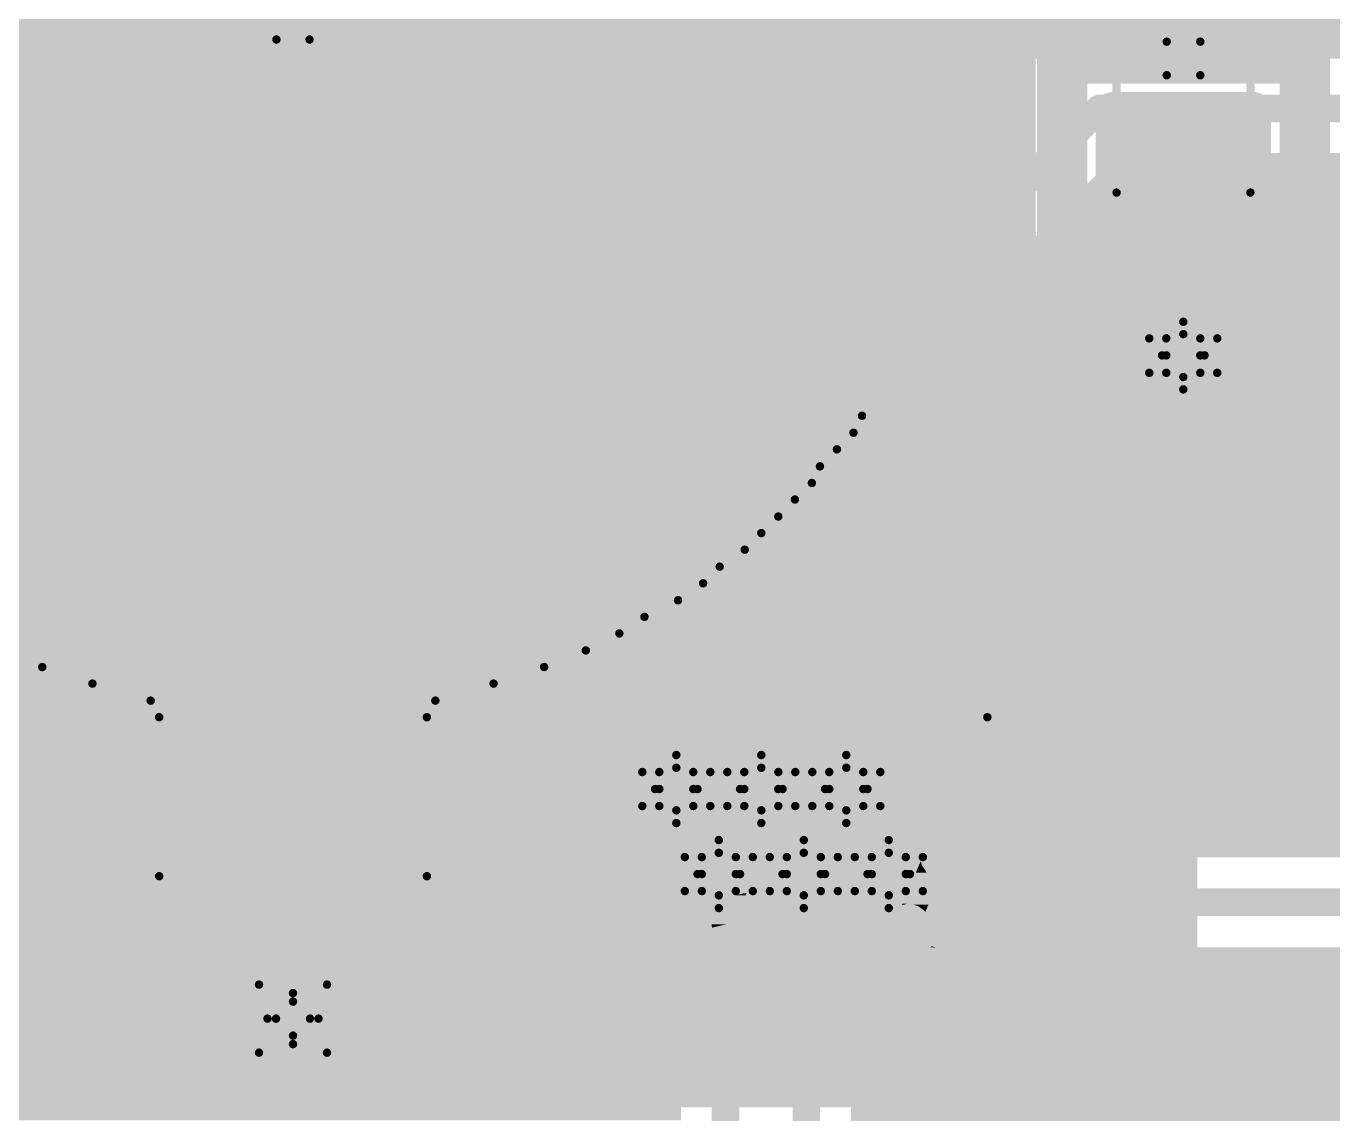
# Model space of a CAD drawing. Header units: millimetres. Extents: x -0.19 to 3.91, y -0.06 to 2.26.
# Drawn here: x 0.9254 to 1.2329, y 0.8985 to 1.1543 of the extents above; entities that cross this region are included whole.
import ezdxf

# ---------------------------------------------------------------- set-up
doc = ezdxf.new("R2010")
doc.units = ezdxf.units.MM
doc.layers.get('0').update_dxf_attribs({"linetype": 'CONTINUOUS', "lineweight": 0})
for name, color, linetype, lineweight in [('PCB_KUR_GBL', 10, 'CONTINUOUS', 0), ('PCB_KUR_GD1', 40, 'CONTINUOUS', 0), ('PCB_KUR_GG1', 56, 'CONTINUOUS', 0), ('PCB_KUR_GM2', 216, 'CONTINUOUS', 0), ('PCB_KUR_GPT', 8, 'CONTINUOUS', 0), ('PCB_KUR_GTL', 30, 'CONTINUOUS', 0), ('PCB_KUR_GTO', 163, 'CONTINUOUS', 0), ('PCB_KUR_GTP', 254, 'CONTINUOUS', 0), ('PCB_KUR_GTS', 254, 'CONTINUOUS', 0), ('PCB_KUR_TXT', 254, 'CONTINUOUS', 0)]:
    doc.layers.add(name, color=color, linetype=linetype, lineweight=lineweight)

# ---------------------------------------------------------------- blocks, each defined once
blk = doc.blocks.new('ROUND_6')
h = blk.add_hatch(color=256)
edge = h.paths.add_edge_path(flags=0)
edge.add_arc((0, 0), 0.012, 0, 360)
blk = doc.blocks.new('ROUND_16')
h = blk.add_hatch(color=256)
edge = h.paths.add_edge_path(flags=0)
edge.add_arc((0, 0), 0.008, 0, 360)
blk = doc.blocks.new('ROUND_7')
h = blk.add_hatch(color=256)
edge = h.paths.add_edge_path(flags=0)
edge.add_arc((0, 0), 0.00325, 0, 360)
blk = doc.blocks.new('ROUND_25')
h = blk.add_hatch(color=256)
edge = h.paths.add_edge_path(flags=0)
edge.add_arc((0, 0), 0.001, 0, 360)
blk = doc.blocks.new('CUSTOM_31')
for points in [[(-0.03145, 0.0756), (-0.03102, 0.07712), (0.03145, 0.0756), (0.03106, 0.07712)], [(-0.03102, 0.07712), (-0.03099, 0.07723), (0.03106, 0.07712), (0.03096, 0.07723)], [(-0.03099, 0.07723), (-0.02993, 0.07827), (0.03096, 0.07723), (0.02997, 0.07827)], [(-0.02993, 0.07827), (-0.02987, 0.07833), (0.02997, 0.07827), (0.02976, 0.07833)], [(-0.02987, 0.07833), (-0.02835, 0.07875), (0.02976, 0.07833), (0.02835, 0.07875)], [(-0.0315, -0.0756), (-0.0315, 0.0756), (0.0315, -0.0756), (0.0315, 0.0756)], [(-0.03106, -0.07712), (-0.03145, -0.0756), (0.03102, -0.07712), (0.03145, -0.0756)], [(-0.03096, -0.07723), (-0.03106, -0.07712), (0.03099, -0.07723), (0.03102, -0.07712)], [(-0.02997, -0.07827), (-0.03096, -0.07723), (0.02993, -0.07827), (0.03099, -0.07723)], [(-0.02976, -0.07833), (-0.02997, -0.07827), (0.02987, -0.07833), (0.02993, -0.07827)], [(-0.02835, -0.07875), (-0.02976, -0.07833), (0.02835, -0.07875), (0.02987, -0.07833)]]:
    blk.add_solid(points)
blk = doc.blocks.new('CUSTOM_10')
for points in [[(-0.01797, 0.01823), (-0.01697, 0.0186), (0.01782, 0.01823), (0.01721, 0.0186)], [(-0.01697, 0.0186), (-0.01685, 0.01865), (0.01721, 0.0186), (0.01685, 0.01865)], [(-0.01685, 0.01865), (-0.01685, 0.0187), (0.01685, 0.01865), (0.01685, 0.0187)], [(-0.0187, -0.01685), (-0.0187, 0.01685), (0.0187, -0.01685), (0.0187, 0.01685)], [(-0.01865, 0.01685), (-0.0186, 0.01721), (0.01865, 0.01685), (0.01852, 0.01721)], [(-0.0186, 0.01721), (-0.01813, 0.01797), (0.01852, 0.01721), (0.01823, 0.01797)], [(-0.01813, 0.01797), (-0.01797, 0.01823), (0.01823, 0.01797), (0.01782, 0.01823)], [(-0.01852, -0.01721), (-0.01865, -0.01685), (0.0186, -0.01721), (0.01865, -0.01685)], [(-0.01823, -0.01797), (-0.01852, -0.01721), (0.01813, -0.01797), (0.0186, -0.01721)], [(-0.01782, -0.01823), (-0.01823, -0.01797), (0.01797, -0.01823), (0.01813, -0.01797)], [(-0.01721, -0.0186), (-0.01782, -0.01823), (0.01697, -0.0186), (0.01797, -0.01823)], [(-0.01685, -0.01865), (-0.01721, -0.0186), (0.01685, -0.01865), (0.01697, -0.0186)], [(-0.01685, -0.0187), (-0.01685, -0.01865), (0.01685, -0.0187), (0.01685, -0.01865)]]:
    blk.add_solid(points)
blk = doc.blocks.new('ROUND_8')
h = blk.add_hatch(color=256)
edge = h.paths.add_edge_path(flags=0)
edge.add_arc((0, 0), 0.005, 0, 360)
blk = doc.blocks.new('ROUND_65')
h = blk.add_hatch(color=256)
edge = h.paths.add_edge_path(flags=0)
edge.add_arc((0, 0), 0.01, 0, 360)
blk = doc.blocks.new('ROUND_27')
h = blk.add_hatch(color=256)
edge = h.paths.add_edge_path(flags=0)
edge.add_arc((0, 0), 0.0075, 0, 360)
blk = doc.blocks.new('ROUND_3')
h = blk.add_hatch(color=256)
edge = h.paths.add_edge_path(flags=0)
edge.add_arc((0, 0), 0.0059, 0, 360)
blk = doc.blocks.new('CUSTOM_67')
for points in [[(-0.03183, 0.07924), (-0.03032, 0.08028), (0.03188, 0.07924), (0.03027, 0.08028)], [(-0.03032, 0.08028), (-0.03008, 0.08034), (0.03027, 0.08028), (0.03019, 0.08034)], [(-0.03008, 0.08034), (-0.02835, 0.0807), (0.03019, 0.08034), (0.02835, 0.0807)], [(-0.0334, 0.0756), (-0.03305, 0.07745), (0.0334, 0.0756), (0.03303, 0.07745)], [(-0.03305, 0.07745), (-0.03298, 0.07757), (0.03303, 0.07745), (0.033, 0.07757)], [(-0.03298, 0.07757), (-0.03197, 0.07914), (0.033, 0.07757), (0.03194, 0.07914)], [(-0.03197, 0.07914), (-0.03183, 0.07924), (0.03194, 0.07914), (0.03188, 0.07924)], [(-0.03345, -0.0756), (-0.03345, 0.0756), (0.03345, -0.0756), (0.03345, 0.0756)], [(-0.03303, -0.07745), (-0.0334, -0.0756), (0.03305, -0.07745), (0.0334, -0.0756)], [(-0.033, -0.07757), (-0.03303, -0.07745), (0.03297, -0.07757), (0.03305, -0.07745)], [(-0.03194, -0.07914), (-0.033, -0.07757), (0.03197, -0.07914), (0.03297, -0.07757)], [(-0.03188, -0.07924), (-0.03194, -0.07914), (0.03183, -0.07924), (0.03197, -0.07914)], [(-0.03027, -0.08028), (-0.03188, -0.07924), (0.03032, -0.08028), (0.03183, -0.07924)], [(-0.03019, -0.08034), (-0.03027, -0.08028), (0.03008, -0.08034), (0.03032, -0.08028)], [(-0.02835, -0.0807), (-0.03019, -0.08034), (0.02835, -0.0807), (0.03008, -0.08034)]]:
    blk.add_solid(points)
blk = doc.blocks.new('CUSTOM_28')
for points in [[(-0.02058, 0.01751), (-0.02013, 0.01854), (0.02049, 0.01751), (0.02023, 0.01854)], [(-0.02013, 0.01854), (-0.01988, 0.0191), (0.02023, 0.01854), (0.01976, 0.0191)], [(-0.01988, 0.0191), (-0.01896, 0.01987), (0.01976, 0.0191), (0.0191, 0.01987)], [(-0.01896, 0.01987), (-0.01854, 0.02022), (0.0191, 0.01987), (0.01831, 0.02022)], [(-0.01854, 0.02022), (-0.01711, 0.02057), (0.01831, 0.02022), (0.01751, 0.02057)], [(-0.01711, 0.02057), (-0.01685, 0.02064), (0.01751, 0.02057), (0.01685, 0.02064)], [(-0.01685, 0.02064), (-0.01685, 0.02065), (0.01685, 0.02064), (0.01685, 0.02065)], [(-0.02065, 0.01685), (-0.02058, 0.01751), (0.02065, 0.01685), (0.02049, 0.01751)], [(-0.02065, 0.0168), (-0.02065, 0.01685), (0.02065, 0.0168), (0.02065, 0.01685)], [(-0.02065, -0.0168), (-0.02065, 0.0168), (0.02065, -0.0168), (0.02065, 0.0168)], [(-0.02065, -0.01685), (-0.02065, -0.0168), (0.02065, -0.01685), (0.02065, -0.0168)], [(-0.02049, -0.01751), (-0.02065, -0.01685), (0.02058, -0.01751), (0.02065, -0.01685)], [(-0.02023, -0.01854), (-0.02049, -0.01751), (0.02013, -0.01854), (0.02058, -0.01751)], [(-0.01976, -0.0191), (-0.02023, -0.01854), (0.01988, -0.0191), (0.02013, -0.01854)], [(-0.0191, -0.01987), (-0.01976, -0.0191), (0.01896, -0.01987), (0.01988, -0.0191)], [(-0.01831, -0.02022), (-0.0191, -0.01987), (0.01854, -0.02022), (0.01896, -0.01987)], [(-0.01751, -0.02057), (-0.01831, -0.02022), (0.01711, -0.02057), (0.01854, -0.02022)], [(-0.01685, -0.02064), (-0.01751, -0.02057), (0.01685, -0.02064), (0.01711, -0.02057)], [(-0.01685, -0.02065), (-0.01685, -0.02064), (0.01685, -0.02065), (0.01685, -0.02064)]]:
    blk.add_solid(points)
blk = doc.blocks.new('ROUND_78')
h = blk.add_hatch(color=256)
edge = h.paths.add_edge_path(flags=0)
edge.add_arc((0, 0), 0.006, 0, 360)

msp = doc.modelspace()

# ---------------------------------------------------------------- linework, layer by layer
at = {"layer": 'PCB_KUR_GBL', "lineweight": 211, "const_width": 0.0065}
for points in [[(1.079, 1.132), (1.136, 1.189)], [(1.099, 1.101), (1.157, 1.159)], [(1.119, 1.076), (1.178, 1.135)], [(1.178, 1.135), (1.485, 1.135)], [(1.079, 0.976), (1.079, 1.132)], [(1.099, 0.976), (1.099, 1.101)], [(1.119, 0.976), (1.119, 1.076)], [(1.089, 0.956), (1.09, 0.955)], [(1.09, 0.5505), (1.09, 0.955)], [(1.109, 0.6732), (1.109, 0.956)], [(1.129, 0.956), (1.1316, 0.956)], [(1.1316, 0.956), (1.1393, 0.9483)], [(1.1393, 0.9483), (1.3235, 0.9483)]]:
    msp.add_lwpolyline(points, dxfattribs=at)
at = {"layer": 'PCB_KUR_GBL'}
for points in [[(0.0984, 1.1395), (0.0984, 1.1965), (1.0715, 1.1395), (1.1285, 1.1965)], [(1.0895, 1.1277), (1.1283, 1.1665), (1.11077, 1.1277), (1.1495, 1.1665)], [(0.0984, 1.1361), (0.0984, 1.1395), (1.0693, 1.1361), (1.0715, 1.1395)], [(0.0984, 1.132), (0.0984, 1.1361), (1.0685, 1.132), (1.0693, 1.1361)], [(0.0984, 0.9921), (0.0984, 1.132), (1.0685, 0.9921), (1.0685, 1.132)], [(1.0895, 1.1135), (1.0895, 1.1277), (1.0966, 1.1135), (1.11077, 1.1277)], [(1.1641, 1.1062), (1.1824, 1.1245), (1.4989, 1.1062), (1.4806, 1.1245)], [(1.0945, 1.1114), (1.0895, 1.1135), (1.0945, 1.1114), (1.0966, 1.1135)], [(1.1582, 1.1003), (1.1626, 1.1047), (1.2517, 1.1003), (1.2583, 1.1047)], [(1.1626, 1.1047), (1.1641, 1.1062), (1.2583, 1.1047), (1.266, 1.1062)], [(1.1516, 1.0937), (1.1582, 1.1003), (1.2473, 1.0937), (1.2517, 1.1003)], [(1.1439, 1.086), (1.1516, 1.0937), (1.2458, 1.086), (1.2473, 1.0937)], [(1.1362, 1.0783), (1.1439, 1.086), (1.2473, 1.0783), (1.2458, 1.086)], [(1.1296, 1.0717), (1.1362, 1.0783), (1.2517, 1.0717), (1.2473, 1.0783)], [(1.1295, 1.0716), (1.1296, 1.0717), (1.25185, 1.0716), (1.2517, 1.0717)], [(1.1295, 1.0673), (1.1295, 1.0716), (1.2583, 1.0673), (1.25185, 1.0716)], [(1.1295, 1.0658), (1.1295, 1.0673), (1.266, 1.0658), (1.2583, 1.0673)], [(1.1295, 1.0576), (1.1295, 1.0658), (1.4505, 1.0576), (1.4423, 1.0658)], [(1.1295, 1.0028), (1.1295, 1.0576), (1.4505, 1.0028), (1.4505, 1.0576)], [(1.1295, 1.0003), (1.1295, 1.0028), (1.4467, 1.0003), (1.4505, 1.0028)], [(1.1295, 0.9937), (1.1295, 1.0003), (1.4423, 0.9937), (1.4467, 1.0003)], [(1.1295, 0.9913), (1.1295, 0.9937), (1.44183, 0.9913), (1.4423, 0.9937)], [(0.0984, 0.9892), (0.0984, 0.9921), (1.0641, 0.9892), (1.0685, 0.9921)], [(1.1327, 0.9892), (1.1295, 0.9913), (1.44142, 0.9892), (1.44183, 0.9913)], [(0.0984, 0.9827), (0.0984, 0.9892), (1.0597, 0.9827), (1.0641, 0.9892)], [(1.0757, 0.9868), (1.0757, 0.9873), (1.0822, 0.9868), (1.0757, 0.9873)], [(1.0957, 0.9868), (1.0957, 0.9873), (1.1022, 0.9868), (1.0957, 0.9873)], [(1.1157, 0.9868), (1.1157, 0.9873), (1.1222, 0.9868), (1.1157, 0.9873)], [(1.13487, 0.986), (1.1327, 0.9892), (1.4408, 0.986), (1.44142, 0.9892)], [(1.07513, 0.9838), (1.0753, 0.9843), (1.0826, 0.9838), (1.08246, 0.9843)], [(1.0753, 0.9843), (1.07536, 0.9845), (1.08246, 0.9843), (1.0824, 0.9845)], [(1.07536, 0.9845), (1.0755, 0.985), (1.0824, 0.9845), (1.08233, 0.985)], [(1.0755, 0.985), (1.07553, 0.9852), (1.08233, 0.985), (1.0823, 0.9852)], [(1.07553, 0.9852), (1.0756, 0.9857), (1.0823, 0.9852), (1.0823, 0.9857)], [(1.0756, 0.9857), (1.07564, 0.986), (1.0823, 0.9857), (1.0823, 0.986)], [(1.07564, 0.986), (1.0757, 0.9865), (1.0823, 0.986), (1.08224, 0.9865)], [(1.0757, 0.9865), (1.0757, 0.9868), (1.08224, 0.9865), (1.0822, 0.9868)], [(1.09513, 0.9838), (1.0953, 0.9843), (1.1026, 0.9838), (1.10246, 0.9843)], [(1.0953, 0.9843), (1.09536, 0.9845), (1.10246, 0.9843), (1.1024, 0.9845)], [(1.09536, 0.9845), (1.0955, 0.985), (1.1024, 0.9845), (1.10233, 0.985)], [(1.0955, 0.985), (1.09553, 0.9852), (1.10233, 0.985), (1.1023, 0.9852)], [(1.09553, 0.9852), (1.0956, 0.9857), (1.1023, 0.9852), (1.1023, 0.9857)], [(1.0956, 0.9857), (1.09564, 0.986), (1.1023, 0.9857), (1.1023, 0.986)], [(1.09564, 0.986), (1.0957, 0.9865), (1.1023, 0.986), (1.10224, 0.9865)], [(1.0957, 0.9865), (1.0957, 0.9868), (1.10224, 0.9865), (1.1022, 0.9868)], [(1.11513, 0.9838), (1.1153, 0.9843), (1.1226, 0.9838), (1.12246, 0.9843)], [(1.1153, 0.9843), (1.11536, 0.9845), (1.12246, 0.9843), (1.1224, 0.9845)], [(1.11536, 0.9845), (1.1155, 0.985), (1.1224, 0.9845), (1.12233, 0.985)], [(1.1155, 0.985), (1.11556, 0.9852), (1.12233, 0.985), (1.1223, 0.9852)], [(1.11556, 0.9852), (1.1157, 0.9857), (1.1223, 0.9852), (1.1223, 0.9857)], [(1.1157, 0.9865), (1.1157, 0.9868), (1.12224, 0.9865), (1.1222, 0.9868)], [(1.1157, 0.986), (1.1157, 0.9865), (1.1223, 0.986), (1.12224, 0.9865)], [(1.1157, 0.9857), (1.1157, 0.986), (1.1223, 0.9857), (1.1223, 0.986)], [(1.1371, 0.9827), (1.13487, 0.986), (1.44144, 0.9827), (1.4408, 0.986)], [(0.0984, 0.9749), (0.0984, 0.9827), (1.0582, 0.9749), (1.0597, 0.9827)], [(1.0732, 0.9811), (1.07345, 0.9813), (1.08373, 0.9811), (1.0836, 0.9813)], [(1.07818, 0.9807), (1.0732, 0.9811), (1.084, 0.9807), (1.08373, 0.9811)], [(1.07345, 0.9813), (1.0737, 0.9815), (1.0836, 0.9813), (1.08348, 0.9815)], [(1.0737, 0.9815), (1.07394, 0.9818), (1.08348, 0.9815), (1.0833, 0.9818)], [(1.07394, 0.9818), (1.0741, 0.982), (1.0833, 0.9818), (1.08321, 0.982)], [(1.0741, 0.982), (1.0745, 0.9825), (1.08321, 0.982), (1.083, 0.9825)], [(1.0745, 0.9825), (1.0748, 0.9831), (1.083, 0.9825), (1.0828, 0.9831)], [(1.0748, 0.9831), (1.0751, 0.9837), (1.0828, 0.9831), (1.08263, 0.9837)], [(1.0751, 0.9837), (1.07513, 0.9838), (1.08263, 0.9837), (1.0826, 0.9838)], [(1.0932, 0.9811), (1.09345, 0.9813), (1.10373, 0.9811), (1.1036, 0.9813)], [(1.09818, 0.9807), (1.0932, 0.9811), (1.104, 0.9807), (1.10373, 0.9811)], [(1.09345, 0.9813), (1.0937, 0.9815), (1.1036, 0.9813), (1.10348, 0.9815)], [(1.0937, 0.9815), (1.09394, 0.9818), (1.10348, 0.9815), (1.1033, 0.9818)], [(1.09394, 0.9818), (1.0941, 0.982), (1.1033, 0.9818), (1.10321, 0.982)], [(1.0941, 0.982), (1.0945, 0.9825), (1.10321, 0.982), (1.103, 0.9825)], [(1.0945, 0.9825), (1.0948, 0.9831), (1.103, 0.9825), (1.1028, 0.9831)], [(1.0948, 0.9831), (1.0951, 0.9837), (1.1028, 0.9831), (1.10263, 0.9837)], [(1.0951, 0.9837), (1.09513, 0.9838), (1.10263, 0.9837), (1.1026, 0.9838)], [(1.1132, 0.9811), (1.11345, 0.9813), (1.12373, 0.9811), (1.1236, 0.9813)], [(1.11818, 0.9807), (1.1132, 0.9811), (1.124, 0.9807), (1.12373, 0.9811)], [(1.11345, 0.9813), (1.1137, 0.9815), (1.1236, 0.9813), (1.12348, 0.9815)], [(1.1137, 0.9815), (1.11394, 0.9818), (1.12348, 0.9815), (1.1233, 0.9818)], [(1.11394, 0.9818), (1.1141, 0.982), (1.1233, 0.9818), (1.12321, 0.982)], [(1.1141, 0.982), (1.1145, 0.9825), (1.12321, 0.982), (1.123, 0.9825)], [(1.1145, 0.9825), (1.1148, 0.9831), (1.123, 0.9825), (1.1228, 0.9831)], [(1.1148, 0.9831), (1.1151, 0.9837), (1.1228, 0.9831), (1.12263, 0.9837)], [(1.1151, 0.9837), (1.11513, 0.9838), (1.12263, 0.9837), (1.1226, 0.9838)], [(1.13795, 0.9783), (1.1371, 0.9827), (1.4423, 0.9783), (1.44144, 0.9827)], [(1.0844, 0.9802), (1.07818, 0.9807), (1.0844, 0.9802), (1.084, 0.9807)], [(1.1044, 0.9802), (1.09818, 0.9807), (1.1044, 0.9802), (1.104, 0.9807)], [(1.1244, 0.9802), (1.11818, 0.9807), (1.1244, 0.9802), (1.124, 0.9807)], [(1.1386, 0.9749), (1.13795, 0.9783), (1.44457, 0.9749), (1.4423, 0.9783)], [(0.0984, 0.9672), (0.0984, 0.9749), (1.0597, 0.9672), (1.0582, 0.9749)], [(1.1381, 0.9723), (1.1386, 0.9749), (1.4463, 0.9723), (1.44457, 0.9749)], [(1.13899, 0.9717), (1.1381, 0.9723), (1.4467, 0.9717), (1.4463, 0.9723)], [(1.1427, 0.9692), (1.13899, 0.9717), (1.45045, 0.9692), (1.4467, 0.9717)], [(1.14317, 0.9685), (1.1427, 0.9692), (1.4515, 0.9685), (1.45045, 0.9692)], [(0.0984, 0.9607), (0.0984, 0.9672), (1.0641, 0.9607), (1.0597, 0.9672)], [(1.14426, 0.9669), (1.14317, 0.9685), (1.3158, 0.9669), (1.3235, 0.9685)], [(1.1471, 0.9627), (1.14426, 0.9669), (1.30936, 0.9627), (1.3158, 0.9669)], [(1.14712, 0.9626), (1.1471, 0.9627), (1.3092, 0.9626), (1.30936, 0.9627)], [(1.1478, 0.9588), (1.14712, 0.9626), (1.3067, 0.9588), (1.3092, 0.9626)], [(0.0984, 0.9576), (0.0984, 0.9607), (1.0687, 0.9576), (1.0641, 0.9607)], [(0.0984, 0.9549), (0.0984, 0.9576), (1.0682, 0.9549), (1.0687, 0.9576)], [(1.135, 0.9558), (1.13543, 0.9568), (1.137, 0.9558), (1.1363, 0.9568)], [(1.13543, 0.9568), (1.13564, 0.9573), (1.1363, 0.9568), (1.1361, 0.9573)], [(1.13564, 0.9573), (1.1359, 0.9579), (1.1361, 0.9573), (1.1359, 0.9579)], [(0.0984, 0.9472), (0.0984, 0.9549), (1.0697, 0.9472), (1.0682, 0.9549)], [(1.13381, 0.953), (1.13428, 0.9541), (1.1392, 0.953), (1.1382, 0.9541)], [(1.13428, 0.9541), (1.13475, 0.9552), (1.1382, 0.9541), (1.1373, 0.9552)], [(1.13475, 0.9552), (1.135, 0.9558), (1.1373, 0.9552), (1.137, 0.9558)], [(1.09216, 0.9499), (1.095, 0.9505), (1.0947, 0.9499), (1.095, 0.9505)], [(1.13163, 0.9479), (1.13355, 0.9524), (1.1378, 0.9479), (1.1397, 0.9524)], [(1.13355, 0.9524), (1.13381, 0.953), (1.1397, 0.9524), (1.1392, 0.953)], [(0.0984, 0.9407), (0.0984, 0.9472), (1.0741, 0.9407), (1.0697, 0.9472)], [(1.0841, 0.9482), (1.08694, 0.9488), (1.09393, 0.9482), (1.0941, 0.9488)], [(1.08427, 0.9481), (1.0841, 0.9482), (1.0939, 0.9481), (1.09393, 0.9482)], [(1.0846, 0.9479), (1.08427, 0.9481), (1.09383, 0.9479), (1.0939, 0.9481)], [(1.08492, 0.9475), (1.0846, 0.9479), (1.0937, 0.9475), (1.09383, 0.9479)], [(1.085, 0.9474), (1.08492, 0.9475), (1.09367, 0.9474), (1.0937, 0.9475)], [(1.0854, 0.947), (1.085, 0.9474), (1.09356, 0.947), (1.09367, 0.9474)], [(1.08694, 0.9488), (1.08979, 0.9494), (1.0941, 0.9488), (1.0944, 0.9494)], [(1.08979, 0.9494), (1.09216, 0.9499), (1.0944, 0.9494), (1.0947, 0.9499)], [(1.1032, 0.9488), (1.10818, 0.9492), (1.11373, 0.9488), (1.114, 0.9492)], [(1.10345, 0.9486), (1.1032, 0.9488), (1.1136, 0.9486), (1.11373, 0.9488)], [(1.1037, 0.9484), (1.10345, 0.9486), (1.1135, 0.9484), (1.1136, 0.9486)], [(1.10402, 0.948), (1.1037, 0.9484), (1.1133, 0.948), (1.1135, 0.9484)], [(1.1041, 0.9479), (1.10402, 0.948), (1.11325, 0.9479), (1.1133, 0.948)], [(1.1045, 0.9474), (1.1041, 0.9479), (1.113, 0.9474), (1.11325, 0.9479)], [(1.1048, 0.9468), (1.1045, 0.9474), (1.1128, 0.9468), (1.113, 0.9474)], [(1.10818, 0.9492), (1.1144, 0.9497), (1.114, 0.9492), (1.1144, 0.9497)], [(1.1315, 0.9476), (1.132, 0.9477), (1.1315, 0.9476), (1.13154, 0.9477)], [(1.13154, 0.9477), (1.13163, 0.9479), (1.132, 0.9477), (1.1326, 0.9479)], [(1.13163, 0.9479), (1.13163, 0.9479), (1.1326, 0.9479), (1.1331, 0.9479)], [(1.1342, 0.9477), (1.1337, 0.9479), (1.13772, 0.9477), (1.1378, 0.9479)], [(1.1348, 0.9475), (1.1342, 0.9477), (1.13763, 0.9475), (1.13772, 0.9477)], [(1.1354, 0.9473), (1.1348, 0.9475), (1.13755, 0.9473), (1.13763, 0.9475)], [(1.1359, 0.9469), (1.1354, 0.9473), (1.13738, 0.9469), (1.13755, 0.9473)], [(1.08553, 0.9468), (1.0854, 0.947), (1.0935, 0.9468), (1.09356, 0.947)], [(1.0858, 0.9464), (1.08553, 0.9468), (1.09344, 0.9464), (1.0935, 0.9468)], [(1.08598, 0.9461), (1.0858, 0.9464), (1.0934, 0.9461), (1.09344, 0.9464)], [(1.0861, 0.9459), (1.08598, 0.9461), (1.09338, 0.9459), (1.0934, 0.9461)], [(1.0863, 0.9453), (1.0861, 0.9459), (1.0933, 0.9453), (1.09338, 0.9459)], [(1.0865, 0.9446), (1.0863, 0.9453), (1.0933, 0.9446), (1.0933, 0.9453)], [(1.0866, 0.9439), (1.0865, 0.9446), (1.0933, 0.9439), (1.0933, 0.9446)], [(1.1051, 0.9462), (1.1048, 0.9468), (1.11263, 0.9462), (1.1128, 0.9468)], [(1.10513, 0.9461), (1.1051, 0.9462), (1.1126, 0.9461), (1.11263, 0.9462)], [(1.1053, 0.9456), (1.10513, 0.9461), (1.11246, 0.9456), (1.1126, 0.9461)], [(1.10536, 0.9454), (1.1053, 0.9456), (1.1124, 0.9454), (1.11246, 0.9456)], [(1.1055, 0.9449), (1.10536, 0.9454), (1.11233, 0.9449), (1.1124, 0.9454)], [(1.10553, 0.9447), (1.1055, 0.9449), (1.1123, 0.9447), (1.11233, 0.9449)], [(1.1056, 0.9442), (1.10553, 0.9447), (1.1123, 0.9442), (1.1123, 0.9447)], [(1.10564, 0.9439), (1.1056, 0.9442), (1.1123, 0.9439), (1.1123, 0.9442)], [(1.1365, 0.9465), (1.1359, 0.9469), (1.13721, 0.9465), (1.13738, 0.9469)], [(1.137, 0.946), (1.1365, 0.9465), (1.137, 0.946), (1.13721, 0.9465)], [(1.08661, 0.9438), (1.0866, 0.9439), (1.0933, 0.9438), (1.0933, 0.9439)], [(1.0867, 0.9431), (1.08661, 0.9438), (1.09027, 0.9431), (1.0933, 0.9438)], [(1.0868, 0.9423), (1.0867, 0.9431), (1.0868, 0.9423), (1.09027, 0.9431)], [(1.1057, 0.9434), (1.10564, 0.9439), (1.11224, 0.9434), (1.1123, 0.9439)], [(1.1057, 0.9431), (1.1057, 0.9434), (1.1122, 0.9431), (1.11224, 0.9434)], [(1.1057, 0.9426), (1.1057, 0.9431), (1.1057, 0.9426), (1.1122, 0.9431)], [(0.0984, 0.9371), (0.0984, 0.9407), (1.0795, 0.9371), (1.0741, 0.9407)], [(1.1382, 0.9377), (1.1385, 0.9379), (1.1393, 0.9377), (1.1385, 0.9379)], [(0.0984, 0.9194), (0.0984, 0.9371), (1.0795, 0.9194), (1.0795, 0.9371)], [(1.1235, 0.9347), (1.1245, 0.9355), (1.1284, 0.9347), (1.12451, 0.9355)], [(1.1245, 0.9355), (1.1245, 0.9355), (1.12451, 0.9355), (1.1245, 0.9355)], [(1.1284, 0.9347), (1.1361, 0.9363), (1.3028, 0.9347), (1.30264, 0.9363)], [(1.1361, 0.9363), (1.13819, 0.9377), (1.30264, 0.9363), (1.3025, 0.9377)], [(1.1382, 0.9377), (1.1382, 0.9377), (1.3025, 0.9377), (1.1393, 0.9377)], [(1.1195, 0.9315), (1.12062, 0.9324), (1.30002, 0.9315), (1.3014, 0.9324)], [(1.12062, 0.9324), (1.121, 0.9327), (1.3014, 0.9324), (1.303, 0.9327)], [(1.121, 0.9327), (1.1235, 0.9347), (1.303, 0.9327), (1.3028, 0.9347)], [(1.1195, 0.9294), (1.1195, 0.9315), (1.2968, 0.9294), (1.30002, 0.9315)], [(1.1195, 0.9248), (1.1195, 0.9294), (1.2938, 0.9248), (1.2968, 0.9294)], [(1.1195, 0.9195), (1.1195, 0.9248), (1.2927, 0.9195), (1.2938, 0.9248)], [(1.1195, 0.8858), (1.1195, 0.9195), (1.2927, 0.8858), (1.2927, 0.9195)], [(0.0984, 0.897), (0.0984, 0.9194), (1.0795, 0.897), (1.0795, 0.9194)]]:
    msp.add_solid(points, dxfattribs=at)
at = {"layer": 'PCB_KUR_GD1', "lineweight": 211, "const_width": 0.002}
for points in [[(1.1977, 1.0848), (1.1937, 1.0809)], [(1.2017, 1.0809), (1.1977, 1.0848)], [(1.1937, 1.0809), (1.1897, 1.0809)], [(1.1897, 1.0809), (1.1937, 1.0769)], [(1.2017, 1.0769), (1.2057, 1.0809)], [(1.2057, 1.0809), (1.2017, 1.0809)], [(1.1937, 1.0769), (1.1897, 1.0728)], [(1.2057, 1.0728), (1.2017, 1.0769)], [(1.1897, 1.0728), (1.1937, 1.0728)], [(1.1937, 1.0728), (1.1977, 1.0689)], [(1.1977, 1.0689), (1.2017, 1.0728)], [(1.2017, 1.0728), (1.2057, 1.0728)], [(1.0784, 0.9829), (1.0744, 0.9789)], [(1.0824, 0.9789), (1.0784, 0.9829)], [(1.0984, 0.9829), (1.0944, 0.9789)], [(1.1024, 0.9789), (1.0984, 0.9829)], [(1.1184, 0.9829), (1.1144, 0.9789)], [(1.1224, 0.9789), (1.1184, 0.9829)], [(1.0744, 0.9789), (1.0704, 0.9789)], [(1.0704, 0.9789), (1.0744, 0.9749)], [(1.0824, 0.9749), (1.0864, 0.9789)], [(1.0864, 0.9789), (1.0824, 0.9789)], [(1.0944, 0.9789), (1.0904, 0.9789)], [(1.0904, 0.9789), (1.0944, 0.9749)], [(1.1024, 0.9749), (1.1064, 0.9789)], [(1.1064, 0.9789), (1.1024, 0.9789)], [(1.1144, 0.9789), (1.1104, 0.9789)], [(1.1104, 0.9789), (1.1144, 0.9749)], [(1.1224, 0.9749), (1.1264, 0.9789)], [(1.1264, 0.9789), (1.1224, 0.9789)], [(1.0744, 0.9749), (1.0704, 0.9709)], [(1.0864, 0.9709), (1.0824, 0.9749)], [(1.0944, 0.9749), (1.0904, 0.9709)], [(1.1064, 0.9709), (1.1024, 0.9749)], [(1.1144, 0.9749), (1.1104, 0.9709)], [(1.1264, 0.9709), (1.1224, 0.9749)], [(1.0704, 0.9709), (1.0744, 0.9709)], [(1.0744, 0.9709), (1.0784, 0.9669)], [(1.0784, 0.9669), (1.0824, 0.9709)], [(1.0824, 0.9709), (1.0864, 0.9709)], [(1.0904, 0.9709), (1.0944, 0.9709)], [(1.0944, 0.9709), (1.0984, 0.9669)], [(1.0984, 0.9669), (1.1024, 0.9709)], [(1.1024, 0.9709), (1.1064, 0.9709)], [(1.1104, 0.9709), (1.1144, 0.9709)], [(1.1144, 0.9709), (1.1184, 0.9669)], [(1.1184, 0.9669), (1.1224, 0.9709)], [(1.1224, 0.9709), (1.1264, 0.9709)], [(1.0884, 0.9629), (1.0844, 0.9589)], [(1.0924, 0.9589), (1.0884, 0.9629)], [(1.1084, 0.9629), (1.1044, 0.9589)], [(1.1124, 0.9589), (1.1084, 0.9629)], [(1.1284, 0.9629), (1.1244, 0.9589)], [(1.1324, 0.9589), (1.1284, 0.9629)], [(1.0844, 0.9589), (1.0804, 0.9589)], [(1.0804, 0.9589), (1.0844, 0.9549)], [(1.0924, 0.9549), (1.0964, 0.9589)], [(1.0964, 0.9589), (1.0924, 0.9589)], [(1.1044, 0.9589), (1.1004, 0.9589)], [(1.1004, 0.9589), (1.1044, 0.9549)], [(1.1124, 0.9549), (1.1164, 0.9589)], [(1.1164, 0.9589), (1.1124, 0.9589)], [(1.1244, 0.9589), (1.1204, 0.9589)], [(1.1204, 0.9589), (1.1244, 0.9549)], [(1.1324, 0.9549), (1.1364, 0.9589)], [(1.1364, 0.9589), (1.1324, 0.9589)], [(1.0844, 0.9549), (1.0804, 0.9509)], [(1.0964, 0.9509), (1.0924, 0.9549)], [(1.1044, 0.9549), (1.1004, 0.9509)], [(1.1164, 0.9509), (1.1124, 0.9549)], [(1.1244, 0.9549), (1.1204, 0.9509)], [(1.1364, 0.9509), (1.1324, 0.9549)], [(1.0804, 0.9509), (1.0844, 0.9509)], [(1.0844, 0.9509), (1.0884, 0.9469)], [(1.0884, 0.9469), (1.0924, 0.9509)], [(1.0924, 0.9509), (1.0964, 0.9509)], [(1.1004, 0.9509), (1.1044, 0.9509)], [(1.1044, 0.9509), (1.1084, 0.9469)], [(1.1084, 0.9469), (1.1124, 0.9509)], [(1.1124, 0.9509), (1.1164, 0.9509)], [(1.1204, 0.9509), (1.1244, 0.9509)], [(1.1244, 0.9509), (1.1284, 0.9469)], [(1.1284, 0.9469), (1.1324, 0.9509)], [(1.1324, 0.9509), (1.1364, 0.9509)], [(0.9842, 0.9209), (0.9802, 0.9289)], [(0.9802, 0.9289), (0.9882, 0.9249)], [(0.9882, 0.9249), (0.9962, 0.9289)], [(0.9962, 0.9289), (0.9922, 0.9209)], [(0.9802, 0.9129), (0.9842, 0.9209)], [(0.9922, 0.9209), (0.9962, 0.9129)], [(0.9882, 0.9169), (0.9802, 0.9129)], [(0.9962, 0.9129), (0.9882, 0.9169)]]:
    msp.add_lwpolyline(points, dxfattribs=at)
at = {"layer": 'PCB_KUR_GG1', "lineweight": 211, "const_width": 0.002}
for points in [[(1.1977, 1.0718), (1.1977, 1.0819)], [(1.1927, 1.0769), (1.2027, 1.0769)], [(1.0784, 0.9699), (1.0784, 0.9799)], [(1.0984, 0.9699), (1.0984, 0.9799)], [(1.1184, 0.9699), (1.1184, 0.9799)], [(1.0734, 0.9749), (1.0834, 0.9749)], [(1.0934, 0.9749), (1.1034, 0.9749)], [(1.1134, 0.9749), (1.1234, 0.9749)], [(1.0884, 0.9499), (1.0884, 0.9599)], [(1.1084, 0.9499), (1.1084, 0.9599)], [(1.1284, 0.9499), (1.1284, 0.9599)], [(1.0834, 0.9549), (1.0934, 0.9549)], [(1.1034, 0.9549), (1.1134, 0.9549)], [(1.1234, 0.9549), (1.1334, 0.9549)], [(0.9882, 0.9149), (0.9882, 0.9269)], [(0.9822, 0.9209), (0.9942, 0.9209)]]:
    msp.add_lwpolyline(points, dxfattribs=at)
at = {"layer": 'PCB_KUR_GM2', "lineweight": 211, "const_width": 0.002}
msp.add_lwpolyline([(0.8248, 1.1552), (0.8248, 1.1552, 1), (1.1516, 1.1552, 1), (0.8248, 1.1552)], format="xyb", dxfattribs=at)
for points in [[(1.1516, 0.9918), (1.1516, 1.2575)], [(1.182, 1.1152), (1.182, 1.1782)], [(1.2135, 1.1152), (1.2135, 1.1782)], [(0.9843, 1.1591), (0.9921, 1.1512)], [(0.9843, 1.1512), (0.9921, 1.1591)], [(1.1938, 1.1428), (1.2017, 1.1507)], [(1.1938, 1.1507), (1.2017, 1.1428)], [(1.182, 1.1152), (1.2135, 1.1152)], [(0.8543, 1.0627), (1.1221, 1.0627)], [(0.8563, 1.0587), (1.1201, 1.0587)], [(0.8603, 1.0548), (1.1162, 1.0548)], [(0.8642, 1.0508), (1.1122, 1.0508)], [(0.8662, 1.0469), (1.1103, 1.0469)], [(0.8701, 1.043), (1.1063, 1.043)], [(0.874, 1.039), (1.1024, 1.039)], [(0.878, 1.0351), (1.0984, 1.0351)], [(0.8819, 1.0312), (1.0945, 1.0312)], [(0.8878, 1.0272), (1.0886, 1.0272)], [(0.8917, 1.0233), (1.0847, 1.0233)], [(0.8977, 1.0193), (1.0788, 1.0193)], [(0.9055, 1.0154), (1.0709, 1.0154)], [(0.9114, 1.0115), (1.065, 1.0115)], [(0.9193, 1.0075), (1.0571, 1.0075)], [(0.9292, 1.0036), (1.0473, 1.0036)], [(0.941, 0.9997), (1.0354, 0.9997)], [(0.9547, 0.9957), (1.0217, 0.9957)], [(0.8248, 0.9918), (1.1516, 0.9918)], [(0.9567, 0.9544), (0.9567, 0.9918)], [(1.0197, 0.9544), (1.0197, 0.9918)], [(0.9567, 0.9544), (1.0197, 0.9544)]]:
    msp.add_lwpolyline(points, dxfattribs=at)
at = {"layer": 'PCB_KUR_GTL', "lineweight": 211}
for points, const_width in [([(1.1977, 1.0769), (1.1977, 1.1211)], 0.015), ([(0.9882, 0.9209), (0.9882, 1.0331)], 0.02), ([(1.1578, 0.8768), (1.1919, 0.9109)], 0.01), ([(1.1919, 0.9109), (1.2648, 0.9109)], 0.01)]:
    msp.add_lwpolyline(points, dxfattribs=dict(at, const_width=const_width))
at = {"layer": 'PCB_KUR_GTL'}
for points in [[(0.65, 1.149), (0.65, 1.16), (1.245, 1.149), (1.245, 1.16)], [(0.65, 1.1479), (0.65, 1.149), (1.1756, 1.1479), (1.1809, 1.149)], [(0.65, 1.1467), (0.65, 1.1479), (1.1738, 1.1467), (1.1756, 1.1479)], [(1.2199, 1.1479), (1.2146, 1.149), (1.245, 1.1479), (1.245, 1.149)], [(1.2217, 1.1467), (1.2199, 1.1479), (1.245, 1.1467), (1.245, 1.1479)], [(1.034, 1.056), (1.034, 1.1467), (1.163, 1.056), (1.163, 1.1467)], [(1.1842, 1.0994), (1.18276, 1.09959), (1.2113, 1.0994), (1.21264, 1.09959)], [(1.1854, 1.099), (1.1842, 1.0994), (1.21, 1.099), (1.2113, 1.0994)], [(1.1866, 1.0982), (1.1854, 1.099), (1.2089, 1.0982), (1.21, 1.099)], [(1.1875, 1.0972), (1.1866, 1.0982), (1.2079, 1.0972), (1.2089, 1.0982)], [(1.1884, 1.0958), (1.1875, 1.0972), (1.2071, 1.0958), (1.2079, 1.0972)], [(1.189, 1.0941), (1.1884, 1.0958), (1.2064, 1.0941), (1.2071, 1.0958)], [(1.1896, 1.0922), (1.189, 1.0941), (1.2059, 1.0922), (1.2064, 1.0941)], [(1.1899, 1.0899), (1.1896, 1.0922), (1.2055, 1.0899), (1.2059, 1.0922)], [(1.1902, 1.0873), (1.1899, 1.0899), (1.2053, 1.0873), (1.2055, 1.0899)], [(1.1902, 1.0845), (1.1902, 1.0873), (1.2052, 1.0845), (1.2053, 1.0873)], [(1.034, 0.9232), (1.034, 1.056), (1.201, 0.9232), (1.201, 1.056)], [(1.034, 1.056), (1.034, 1.056), (1.201, 1.056), (1.163, 1.056)], [(0.9701, 0.9544), (0.96828, 0.95459), (1.0063, 0.9544), (1.00812, 0.95459)], [(0.96828, 0.95459), (0.96828, 0.95459), (1.00812, 0.95459), (0.96828, 0.95459)], [(0.9718, 0.9538), (0.9701, 0.9544), (1.0046, 0.9538), (1.0063, 0.9544)], [(0.9733, 0.9528), (0.9718, 0.9538), (1.0031, 0.9528), (1.0046, 0.9538)], [(0.9746, 0.9513), (0.9733, 0.9528), (1.0018, 0.9513), (1.0031, 0.9528)], [(0.9757, 0.9495), (0.9746, 0.9513), (1.0007, 0.9495), (1.0018, 0.9513)], [(0.9766, 0.9473), (0.9757, 0.9495), (0.9998, 0.9473), (1.0007, 0.9495)], [(0.9773, 0.9447), (0.9766, 0.9473), (0.9991, 0.9447), (0.9998, 0.9473)], [(0.9778, 0.9417), (0.9773, 0.9447), (0.9986, 0.9417), (0.9991, 0.9447)], [(0.9781, 0.9383), (0.9778, 0.9417), (0.9983, 0.9383), (0.9986, 0.9417)], [(0.9782, 0.9344), (0.9781, 0.9383), (0.9982, 0.9344), (0.9983, 0.9383)], [(1.034, 0.9224), (1.034, 0.9232), (1.1879, 0.9224), (1.1919, 0.9232)], [(1.034, 0.9232), (1.034, 0.9232), (1.1919, 0.9232), (1.201, 0.9232)], [(1.034, 0.9223), (1.034, 0.9224), (1.1872, 0.9223), (1.1879, 0.9224)], [(1.034, 0.9196), (1.034, 0.9223), (1.1832, 0.9196), (1.1872, 0.9223)], [(1.034, 0.9), (1.034, 0.9196), (1.1636, 0.9), (1.1832, 0.9196)]]:
    msp.add_solid(points, dxfattribs=at)
at = {"layer": 'PCB_KUR_GTO', "lineweight": 211, "const_width": 0.0118}
for points in [[(0.9468, 1.301, 0.755582), (0.9468, 1.0094)], [(1.0296, 1.0094, 0.755582), (1.0296, 1.301)]]:
    msp.add_lwpolyline(points, format="xyb", dxfattribs=at)
for points in [[(1.1516, 0.9918), (1.1516, 1.2575)], [(1.1692, 1.0902), (1.1692, 1.2032)], [(1.2263, 1.0896), (1.2263, 1.2032)], [(1.1692, 1.1467), (1.2263, 1.1467)], [(1.1692, 1.0896), (1.2263, 1.0896)], [(1.19, 1.055), (1.18, 1.045)], [(1.21, 1.055), (1.19, 1.055)], [(1.22, 1.045), (1.21, 1.055)], [(1.18, 1.045), (1.18, 1.005)], [(0.9468, 1.0094), (0.9469, 1.0093)], [(0.9469, 0.9918), (0.9469, 1.0093)], [(1.0295, 0.9918), (1.0295, 1.0093)], [(1.18, 1.005), (1.19, 0.995)], [(1.21, 0.995), (1.22, 1.005)], [(1.19, 0.995), (1.21, 0.995)], [(0.8248, 0.9918), (0.9469, 0.9918)], [(1.0295, 0.9918), (1.1516, 0.9918)]]:
    msp.add_lwpolyline(points, dxfattribs=at)

# ---------------------------------------------------------------- block references
at = {"layer": 'PCB_KUR_GBL'}
for name, p in [('ROUND_7', (1.178, 1.135)), ('ROUND_7', (1.079, 1.132)), ('ROUND_7', (1.099, 1.101)), ('ROUND_7', (1.099, 1.101)), ('ROUND_16', (1.1977, 1.0769)), ('ROUND_7', (1.119, 1.076)), ('ROUND_16', (1.0784, 0.9749)), ('ROUND_16', (1.0984, 0.9749)), ('ROUND_16', (1.1184, 0.9749)), ('ROUND_7', (1.079, 0.976)), ('ROUND_7', (1.099, 0.976)), ('ROUND_7', (1.119, 0.976)), ('ROUND_16', (1.0884, 0.9549)), ('ROUND_16', (1.1084, 0.9549)), ('ROUND_16', (1.1284, 0.9549)), ('ROUND_7', (1.089, 0.956)), ('ROUND_7', (1.09, 0.955)), ('ROUND_7', (1.09, 0.955)), ('ROUND_7', (1.109, 0.956)), ('ROUND_7', (1.129, 0.956)), ('ROUND_7', (1.1316, 0.956)), ('ROUND_7', (1.1316, 0.956)), ('ROUND_7', (1.1393, 0.9483)), ('ROUND_7', (1.1393, 0.9483)), ('ROUND_6', (0.9882, 0.9209))]:
    msp.add_blockref(name, p, dxfattribs=at)
at = {"layer": 'PCB_KUR_GD1'}
for p in [(1.1977, 1.0848), (1.1897, 1.0809), (1.1937, 1.0809), (1.2017, 1.0809), (1.2057, 1.0809), (1.1937, 1.0769), (1.2017, 1.0769), (1.1897, 1.0728), (1.1937, 1.0728), (1.2017, 1.0728), (1.2057, 1.0728), (1.1977, 1.0689), (1.1977, 1.0689), (1.0784, 0.9829), (1.0984, 0.9829), (1.1184, 0.9829), (1.0704, 0.9789), (1.0744, 0.9789), (1.0824, 0.9789), (1.0864, 0.9789), (1.0904, 0.9789), (1.0944, 0.9789), (1.1024, 0.9789), (1.1064, 0.9789), (1.1104, 0.9789), (1.1144, 0.9789), (1.1224, 0.9789), (1.1264, 0.9789), (1.0744, 0.9749), (1.0824, 0.9749), (1.0944, 0.9749), (1.1024, 0.9749), (1.1144, 0.9749), (1.1224, 0.9749), (1.0704, 0.9709), (1.0744, 0.9709), (1.0824, 0.9709), (1.0864, 0.9709), (1.0904, 0.9709), (1.0944, 0.9709), (1.1024, 0.9709), (1.1064, 0.9709), (1.1104, 0.9709), (1.1144, 0.9709), (1.1224, 0.9709), (1.1264, 0.9709), (1.0784, 0.9669), (1.0784, 0.9669), (1.0984, 0.9669), (1.0984, 0.9669), (1.1184, 0.9669), (1.1184, 0.9669), (1.0884, 0.9629), (1.1084, 0.9629), (1.1284, 0.9629), (1.0804, 0.9589), (1.0844, 0.9589), (1.0924, 0.9589), (1.0964, 0.9589), (1.1004, 0.9589), (1.1044, 0.9589), (1.1124, 0.9589), (1.1164, 0.9589), (1.1204, 0.9589), (1.1244, 0.9589), (1.1324, 0.9589), (1.1364, 0.9589), (1.0844, 0.9549), (1.0924, 0.9549), (1.1044, 0.9549), (1.1124, 0.9549), (1.1244, 0.9549), (1.1324, 0.9549), (1.0804, 0.9509), (1.0844, 0.9509), (1.0924, 0.9509), (1.0964, 0.9509), (1.1004, 0.9509), (1.1044, 0.9509), (1.1124, 0.9509), (1.1164, 0.9509), (1.1204, 0.9509), (1.1244, 0.9509), (1.1324, 0.9509), (1.1364, 0.9509), (1.0884, 0.9469), (1.0884, 0.9469), (1.1084, 0.9469), (1.1084, 0.9469), (1.1284, 0.9469), (1.1284, 0.9469), (0.9802, 0.9289), (0.9962, 0.9289), (0.9882, 0.9249), (0.9842, 0.9209), (0.9922, 0.9209), (0.9882, 0.9169), (0.9802, 0.9129), (0.9802, 0.9129), (0.9962, 0.9129)]:
    msp.add_blockref('ROUND_25', p, dxfattribs=at)
at = {"layer": 'PCB_KUR_GG1'}
for p in [(1.1977, 1.0819), (1.1927, 1.0769), (1.2027, 1.0769), (1.1977, 1.0718), (1.0784, 0.9799), (1.0984, 0.9799), (1.1184, 0.9799), (1.0734, 0.9749), (1.0834, 0.9749), (1.0934, 0.9749), (1.1034, 0.9749), (1.1134, 0.9749), (1.1234, 0.9749), (1.0784, 0.9699), (1.0984, 0.9699), (1.1184, 0.9699), (1.0884, 0.9599), (1.1084, 0.9599), (1.1284, 0.9599), (1.0834, 0.9549), (1.0934, 0.9549), (1.1034, 0.9549), (1.1134, 0.9549), (1.1234, 0.9549), (1.1334, 0.9549), (1.0884, 0.9499), (1.1084, 0.9499), (1.1284, 0.9499), (0.9882, 0.9269), (0.9822, 0.9209), (0.9942, 0.9209), (0.9882, 0.9149)]:
    msp.add_blockref('ROUND_25', p, dxfattribs=at)
at = {"layer": 'PCB_KUR_GM2'}
for p in [(0.9843, 1.1512), (0.9921, 1.1512), (1.1938, 1.1507), (1.2017, 1.1507), (1.1938, 1.1428), (1.2017, 1.1428), (1.182, 1.1152), (1.182, 1.1152), (1.2135, 1.1152), (1.2135, 1.1152), (1.1221, 1.0627), (1.1201, 1.0587), (1.1162, 1.0548), (1.1122, 1.0508), (1.1103, 1.0469), (1.1063, 1.043), (1.1024, 1.039), (1.0984, 1.0351), (1.0945, 1.0312), (1.0886, 1.0272), (1.0847, 1.0233), (1.0788, 1.0193), (1.0709, 1.0154), (1.065, 1.0115), (1.0571, 1.0075), (0.9292, 1.0036), (1.0473, 1.0036), (0.941, 0.9997), (1.0354, 0.9997), (0.9547, 0.9957), (1.0217, 0.9957), (0.9567, 0.9918), (1.0197, 0.9918), (1.1516, 0.9918), (1.1516, 0.9918), (0.9567, 0.9544), (0.9567, 0.9544), (1.0197, 0.9544), (1.0197, 0.9544)]:
    msp.add_blockref('ROUND_25', p, dxfattribs=at)
at = {"layer": 'PCB_KUR_GPT'}
for name, p in [('CUSTOM_10', (1.1977, 1.1182)), ('CUSTOM_31', (0.9882, 1.0331))]:
    msp.add_blockref(name, p, dxfattribs=at)
at = {"layer": 'PCB_KUR_GTL'}
for name, p in [('CUSTOM_10', (1.1977, 1.1182)), ('ROUND_27', (1.1977, 1.1211)), ('CUSTOM_31', (0.9882, 1.0331)), ('ROUND_16', (1.1977, 1.0769)), ('ROUND_27', (1.1977, 1.0769)), ('ROUND_65', (0.9882, 1.0331)), ('ROUND_16', (1.0784, 0.9749)), ('ROUND_16', (1.0984, 0.9749)), ('ROUND_16', (1.1184, 0.9749)), ('ROUND_16', (1.0884, 0.9549)), ('ROUND_16', (1.1084, 0.9549)), ('ROUND_16', (1.1284, 0.9549)), ('ROUND_6', (0.9882, 0.9209)), ('ROUND_65', (0.9882, 0.9209)), ('ROUND_8', (1.1919, 0.9109)), ('ROUND_8', (1.1919, 0.9109))]:
    msp.add_blockref(name, p, dxfattribs=at)
at = {"layer": 'PCB_KUR_GTO'}
for p in [(1.1692, 1.1467), (1.2263, 1.1467), (1.1692, 1.0902), (1.1692, 1.0896), (1.2263, 1.0896), (1.2263, 1.0896), (1.19, 1.055), (1.21, 1.055), (1.18, 1.045), (1.22, 1.045), (0.9468, 1.0094), (0.9468, 1.0094), (0.9469, 1.0093), (0.9469, 1.0093), (1.0295, 1.0093), (1.0296, 1.0094), (1.18, 1.005), (1.22, 1.005), (1.19, 0.995), (1.21, 0.995), (0.9469, 0.9918), (0.9469, 0.9918), (1.0295, 0.9918), (1.0295, 0.9918), (1.1516, 0.9918)]:
    msp.add_blockref('ROUND_3', p, dxfattribs=at)
at = {"layer": 'PCB_KUR_GTP'}
for name, p in [('CUSTOM_10', (1.1977, 1.1182)), ('CUSTOM_31', (0.9882, 1.0331))]:
    msp.add_blockref(name, p, dxfattribs=at)
at = {"layer": 'PCB_KUR_GTS'}
for name, p in [('CUSTOM_28', (1.1977, 1.1182)), ('CUSTOM_67', (0.9882, 1.0331))]:
    msp.add_blockref(name, p, dxfattribs=at)
at = {"layer": 'PCB_KUR_TXT'}
for name, p in [('ROUND_8', (1.1977, 1.0769)), ('ROUND_8', (1.0784, 0.9749)), ('ROUND_8', (1.0984, 0.9749)), ('ROUND_8', (1.1184, 0.9749)), ('ROUND_8', (1.0884, 0.9549)), ('ROUND_8', (1.1084, 0.9549)), ('ROUND_8', (1.1284, 0.9549)), ('ROUND_78', (0.9882, 0.9209))]:
    msp.add_blockref(name, p, dxfattribs=at)

doc.saveas('drawing.dxf')
